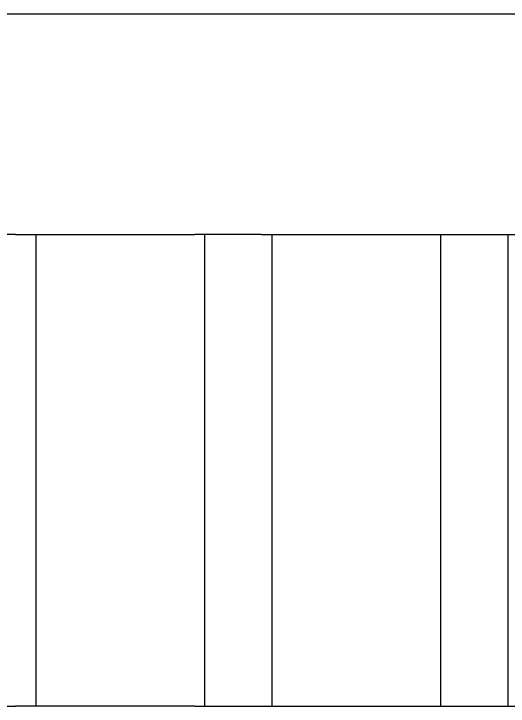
# Model space of a CAD drawing. Extents: x 396092 to 455492, y 17293 to 132793.
# Drawn here: x 413512.2 to 413658.8, y 46245.8 to 46451.2 of the extents above; entities that cross this region are included whole.
import ezdxf

# ---------------------------------------------------------------- set-up
doc = ezdxf.new("R2010")
doc.units = 0
doc.header["$LTSCALE"] = 1000
doc.header["$MEASUREMENT"] = 0
doc.layers.add('MU', color=34, linetype='Continuous')

msp = doc.modelspace()

# ---------------------------------------------------------------- linework, layer by layer
at = {"layer": 'MU', "color": 37}
for p, q in [((412477.73, 46451.23), (415037.73, 46451.23)), ((413512.69, 46385.76), (413492.91, 46385.76)), ((413512.69, 46385.76), (413565.91, 46385.76)), ((413585.69, 46385.76), (413565.91, 46385.76)), ((413585.69, 46385.76), (413684.81, 46385.76)), ((413492.91, 46245.76), (413512.69, 46245.76)), ((413565.91, 46245.76), (413512.69, 46245.76)), ((413565.91, 46245.76), (413585.69, 46245.76)), ((413585.69, 46245.76), (413684.81, 46245.76))]:
    msp.add_line(p, q, dxfattribs=at)
for points in [[(413518.82, 46245.76), (413518.82, 46385.64)], [(413568.82, 46245.76), (413568.82, 46385.64)], [(413588.82, 46245.76), (413588.82, 46385.64)], [(413638.82, 46245.76), (413638.82, 46385.64)], [(413658.82, 46245.76), (413658.82, 46385.64)]]:
    msp.add_lwpolyline(points, dxfattribs=at)

doc.saveas('drawing.dxf')
